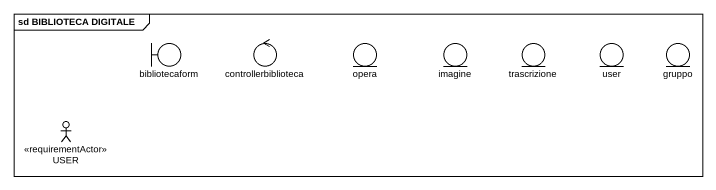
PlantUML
@startuml
mainframe sd BIBLIOTECA DIGITALE
boundary bibliotecaform
control controllerbiblioteca
entity opera
entity imagine
entity trascrizione
entity user
entity gruppo
actor USER <<requirementActor>>
@enduml
